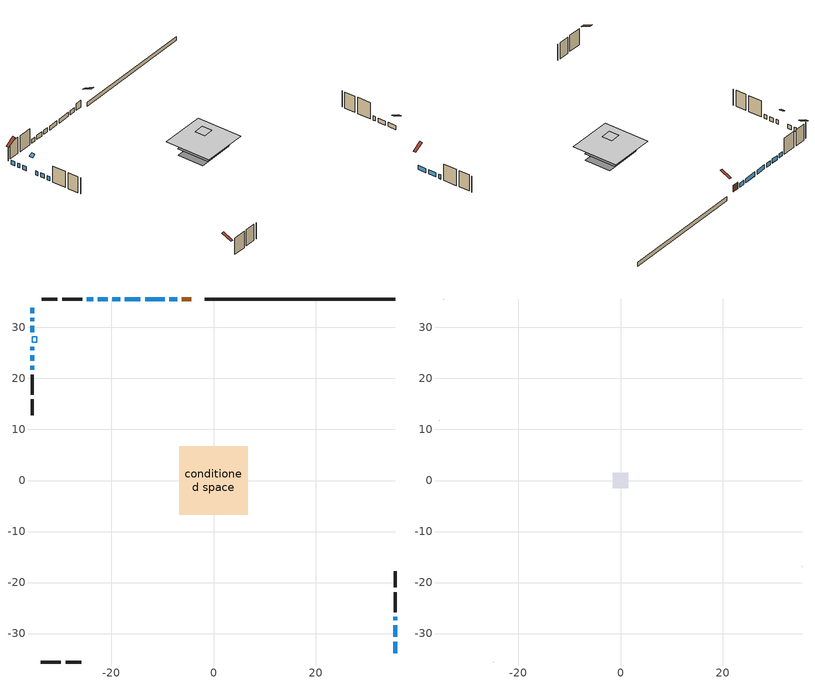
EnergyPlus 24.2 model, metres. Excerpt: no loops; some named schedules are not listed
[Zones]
conditioned space
 floor outside (Floor1 construction): -1.46,-1.46 -1.46,1.46 1.46,1.46 1.46,-1.46 z0.58
 floor adiabatic (Floor3 construction): -4.59,-4.59 -4.59,4.59 4.59,4.59 4.59,-4.59 z0.58
 floor adiabatic (AdiabaticFloorConstruction): -6.72,-6.72 -6.72,6.72 6.72,6.72 6.72,-6.72 z3.02
 floor foundation (Slab1 construction): -5.46,-3.87 -5.46,3.87 5.46,3.87 5.46,-3.87 z-0.61
 wall outside (AdiabaticWallConstruction 1): -4.37,35.57 -6.19,35.57 z0.58:2.61
 wall outside (AdiabaticWallConstruction): 35.57,-33.84 35.57,-31.56 / 35.57,-30.63 35.57,-28.34 / 35.57,-27.41 35.57,-26.73 / -7.12,35.57 -8.65,35.57 / -9.57,35.57 -13.38,35.57 / -14.31,35.57 -17.36,35.57 / -35.57,33.84 -35.57,32.78 / -35.57,31.85 -35.57,31.24 / -35.57,30.31 -35.57,29.09 / -18.29,35.57 -19.82,35.57 / -20.74,35.57 -22.65,35.57 / -23.58,35.57 -24.8,35.57 / -35.57,26.18 -35.57,25.49 / -35.57,24.56 -35.57,23.42 / -35.57,22.49 -35.57,21.68 z0.58:1.8
 wall outside (Wall1 construction): -25.73,35.57 -29.65,35.57 / -33.84,-35.57 -29.91,-35.57 / -35.57,20.75 -35.57,16.82 / 35.57,-25.8 35.57,-21.87 z0.58:5.46
 wall outside (Wall2 construction): -30.58,35.57 -33.7,35.57 / -28.99,-35.57 -25.87,-35.57 / -35.57,15.89 -35.57,12.78 / 35.57,-20.94 35.57,-17.83 z0.58:5.46
 wall foundation (FoundationWall1 construction): 35.57,35.57 -1.72,35.57 z-0.61:0.58
 window (WindowConstruction): 35.57,-33.84 35.57,-31.56 z0.58:1.8
 window (WindowConstruction 7): 35.57,-30.63 35.57,-28.34 z0.58:1.8
 window (WindowConstruction 8): 35.57,-27.41 35.57,-26.73 z0.58:1.8
 window (WindowConstruction 9): -7.12,35.57 -8.64,35.57 z0.58:1.8
 window (WindowConstruction 10): -9.57,35.57 -13.38,35.57 z0.58:1.8
 window (WindowConstruction 11): -14.31,35.57 -17.36,35.57 z0.58:1.8
 window (WindowConstruction 12): -35.57,33.84 -35.57,32.78 z0.58:1.8
 window (WindowConstruction 13): -35.57,31.85 -35.57,31.24 z0.58:1.8
 window (WindowConstruction 14): -35.57,30.31 -35.57,29.09 z0.58:1.8
 window (WindowConstruction 1): -18.29,35.57 -19.81,35.57 z0.58:1.8
 window (WindowConstruction 2): -20.74,35.57 -22.65,35.57 z0.58:1.8
 window (WindowConstruction 3): -23.58,35.57 -24.8,35.57 z0.58:1.8
 window (WindowConstruction 4): -35.57,26.18 -35.57,25.49 z0.58:1.8
 window (WindowConstruction 5): -35.57,24.56 -35.57,23.42 z0.58:1.8
 window (WindowConstruction 6): -35.57,22.49 -35.57,21.68 z0.58:1.8
 door (Door): -4.37,35.57 -6.19,35.57 z0.58:2.61
 ceiling adiabatic (AdiabaticFloorConstruction): 6.72,-6.72 6.72,6.72 -6.72,6.72 -6.72,-6.72 z3.02
 roof outside (AdiabaticRoofConstruction): -35.57,27.1,5.46 -34.62,27.1,5.93 -34.62,28.16,5.93 -35.57,28.16,5.46
 skylight (SkylightConstruction): -35.57,27.11,5.46 -34.62,27.11,5.93 -34.62,28.16,5.93 -35.57,28.16,5.46
attic - vented
 floor to conditioned space (Floor2 construction Reversed): -1.49,-1.49 -1.49,1.49 1.49,1.49 1.49,-1.49 z5.46
 wall outside (Wall3 construction): -34.63,35.57 -34.64,35.57 / -24.94,-35.57 -24.93,-35.57 / -35.57,11.85 -35.57,11.84 / 35.57,-16.9 35.57,-16.89 z0.58:5.46
 roof outside (Roof1 construction): -3.44,35.57,5.46 -3.44,32.73,6.88 -2.65,32.73,6.88 -2.65,35.57,5.46; -34.77,-35.57,5.46 -34.77,-32.73,6.88 -35.57,-32.73,6.88 -35.57,-35.57,5.46; -35.57,34.77,5.46 -32.73,34.77,6.88 -32.73,35.57,6.88 -35.57,35.57,5.46; 35.57,-34.77,5.46 32.73,-34.77,6.88 32.73,-35.57,6.88 35.57,-35.57,5.46
[Building]
Building 1: Terrain=Suburbs
[Site:Location]
Vancouver Intl AP_BC: Latitude {deg}=49.19; Longitude {deg}=-123.18; Time Zone {hr}=-8; Elevation {m}=4; Keep Site Location Information=Yes
[Site:GroundTemperature:Shallow]
8.06451, 6.96315, 6.87495, 7.3976, 9.49575, 11.5841, 13.3946, 14.5416, 14.639, 13.7062, 11.9418, 9.91751
[Site:WaterMainsTemperature]
Calculation Method=Schedule; Temperature Schedule=mains temperature schedule
[Material] Roughness=Rough; Thermal Absorptance=0.9
Name | Thickness {m} | Conductivity {W/m-K} | Density {kg/m3} | Specific Heat {J/kg-K} | Solar Absorptance | Visible Absorptance
asphalt or fiberglass shingles | 0.00635 | 0.162714 | 1121.4 | 1465.45 | 0.4 | 0.4
asphalt or fiberglass shingles 1 | 0.00635 | 0.162714 | 1121.4 | 1465.45 | 0.7 | 0.7
ceiling loosefill ins | 0.338667 | 0.0480833 | 16.02 | 1046.75 | 0.7 | 0.7
ceiling stud and cavity | 0.1397 | 0.163581 | 65.682 | 1177.47 | 0.7 | 0.7
concrete 4.0 in. | 0.1016 | 1.803125 | 2242.8 | 837.4 | 0.7 | 0.7
concrete 8.0 in. | 0.2032 | 1.803125 | 2242.8 | 837.4 | 0.7 | 0.7
door material | 0.04445 | 0.0639163 | 512.64 | 1214.23 | 0.7 | 0.7
exterior vertical ins | 0.00108814 | 0.029427 | 32.04 | 1214.23 | 0.7 | 0.7
floor covering | 0.0127 | 0.0433444 | 54.468 | 1339.84 | 0.6 | 0.6
floor covering 1 | 0.0127 | 9.015625 | 54.468 | 1339.84 | 0.6 | 0.6
floor rigid ins | 0.103632 | 0.029427 | 32.04 | 1214.23 | 0.7 | 0.7
floor rigid ins 1; roof rigid ins; wall rigid ins 1 | 0.512978 | 0.029427 | 32.04 | 1214.23 | 0.7 | 0.7
floor stud and cavity | 0.1397 | 0.133296 | 92.3553 | 1139.71 | 0.7 | 0.7
floor stud and cavity 1 | 0.0889 | 0.317133 | 50.32683 | 1063.81 | 0.7 | 0.7
floor stud and cavity 2 | 0.1397 | 1.75129 | 37.0049 | 1207.88 | 0.7 | 0.7
furniture material conditioned space 1 | 0.1524 | 0.115458 | 640.8 | 1214.23 | 0.6 | 0.6
gypsum board | 0.0127 | 0.160291 | 801 | 837.4 | 0.6 | 0.6
osb sheathing 0.5 in. | 0.0127 | 0.115458 | 512.64 | 1214.23 | 0.7 | 0.7
osb sheathing 0.75 in. | 0.01905 | 0.115458 | 512.64 | 1214.23 | 0.7 | 0.7
roof stud and cavity | 0.18415 | 1.78687 | 37.0049 | 1207.88 | 0.6 | 0.6
slab rigid ins | 0.0412942 | 0.029427 | 32.04 | 1214.23 | 0.7 | 0.7
wall rigid ins | 0.051816 | 0.029427 | 32.04 | 1214.23 | 0.7 | 0.7
wall stud and cavity | 0.1397 | 0.164946 | 139.0536 | 1170.24 | 0.7 | 0.7
wall stud and cavity 1 | 0.1397 | 0.165982 | 139.0536 | 1170.24 | 0.7 | 0.7
wall stud and cavity 2 | 0.0889 | 6.9971 | 50.32683 | 1063.81 | 0.6 | 0.6
wall stud and cavity 3 | 0.0889 | 0.380278 | 52.3479 | 1209.89 | 0.7 | 0.7
wall stud and cavity 4 | 0.0889 | 0.391764 | 83.0341 | 1211.67 | 0.7 | 0.7
wood siding | 0.0254 | 0.102417 | 544.68 | 1172.36 | 0.4 | 0.4
wood siding 1 | 0.00254 | 0.102417 | 544.68 | 1172.36 | 0.4 | 0.4
wood siding 2; wood siding 3 | 0.0254 | 0.102417 | 544.68 | 1172.36 | 0.7 | 0.7
[WindowMaterial:SimpleGlazingSystem]
Name | U-Factor {W/m2-K} | Solar Heat Gain Coefficient
SkylightMaterial | 2.5498 | 0.3466
WindowMaterial | 3.7259 | 0.69
WindowMaterial 1 | 1.351364 | 0.35
WindowMaterial 10 | 3.667988 | 0.7
WindowMaterial 2 | 3.50276 | 0.71
WindowMaterial 3 | 1.39225 | 0.37
WindowMaterial 4 | 3.93996 | 0.68
WindowMaterial 5 | 3.98709 | 0.67
WindowMaterial 6 | 4.0064 | 0.67
WindowMaterial 7 | 1.42915 | 0.38
WindowMaterial 8 | 3.72704 | 0.69
WindowMaterial 9 | 4.08135 | 0.67
[Construction]
AdiabaticFloorConstruction: floor stud and cavity 2, floor rigid ins 1, osb sheathing 0.75 in., floor covering
AdiabaticRoofConstruction: asphalt or fiberglass shingles 1, roof rigid ins, osb sheathing 0.75 in., roof stud and cavity
AdiabaticWallConstruction: wood siding 2, wall rigid ins 1, wall stud and cavity 3, gypsum board
AdiabaticWallConstruction 1: wood siding 3, wall rigid ins 1, wall stud and cavity 3, gypsum board
Door: door material
Floor1 construction: floor stud and cavity, floor rigid ins, osb sheathing 0.75 in., floor covering
Floor2 construction Reversed: gypsum board, ceiling stud and cavity, ceiling loosefill ins
Floor3 construction: floor stud and cavity 1, floor covering 1
FoundationWall1 construction: concrete 8.0 in.
furniture construction conditioned space 1: furniture material conditioned space 1
PartitionWallConstruction: gypsum board, wall stud and cavity 4, gypsum board
Roof1 construction: asphalt or fiberglass shingles
SkylightConstruction: SkylightMaterial
Slab1 construction: slab rigid ins, concrete 4.0 in.
Wall1 construction: wood siding, wall rigid ins, osb sheathing 0.5 in., wall stud and cavity, gypsum board
Wall2 construction: wood siding, wall rigid ins, osb sheathing 0.5 in., wall stud and cavity 1, gypsum board
Wall3 construction: wood siding 1, wall stud and cavity 2
WindowConstruction; WindowConstruction 5; WindowConstruction 7: WindowMaterial
WindowConstruction 1: WindowMaterial 1
WindowConstruction 10; WindowConstruction 2: WindowMaterial 2
WindowConstruction 11: WindowMaterial 7
WindowConstruction 12: WindowMaterial 8
WindowConstruction 13: WindowMaterial 9
WindowConstruction 14: WindowMaterial 10
WindowConstruction 3: WindowMaterial 3
WindowConstruction 4; WindowConstruction 8: WindowMaterial 4
WindowConstruction 6: WindowMaterial 5
WindowConstruction 9: WindowMaterial 6
[Zone] Multiplier=1; Part of Total Floor Area=Yes
Name | Volume {m3}
attic - vented | 2.35702
conditioned space | 495.2
[Space]
Name | Zone | Volume {m3}
attic - vented 1 | attic - vented | 2.35702
conditioned space 1 | conditioned space | 495.2
[ZoneInfiltration:EffectiveLeakageArea]
infil attic - vented 1: Zone or Space=attic - vented 1; Schedule=Always On Discrete; Effective Air Leakage Area {cm2}=367.662; Stack Coefficient=0.000437787; Wind Coefficient=1.41368e-05
[ZoneMixing]
whole house fan mix: Zone or Space=attic - vented; Schedule=Always On Continuous; Design Flow Rate Calculation Method=Flow/Zone; Design Flow Rate {m3/s}=0; Source Zone or Space=conditioned space
[SurfaceProperty:ExposedFoundationPerimeter]
Slab1: Exposed Perimeter Calculation Method=TotalExposedPerimeter; Total Exposed Perimeter {m}=37.286
[InternalMass] Zone or ZoneList=conditioned space; Space or SpaceList=conditioned space 1
Name | Construction | Surface Area {m2}
furniture mass conditioned space 1 | furniture construction conditioned space 1 | 143.108
partition wall mass | PartitionWallConstruction | 273.41
[Lights]
interior lighting: Zone or ZoneList or Space or SpaceList=conditioned space 1; Schedule=interior lighting schedule; Design Level Calculation Method=LightingLevel; Lighting Level {W}=343.2; Return Air Fraction=0; Fraction Radiant=0.6; Fraction Visible=0.2; Fraction Replaceable=1
[People]
occupants: Zone or ZoneList or Space or SpaceList=conditioned space 1; Number of People Schedule=occupants schedule; Number of People Calculation Method=People; Number of People=3; Fraction Radiant=0.314171; Sensible Heat Fraction=0.56303; Activity Level Schedule=occupants activity schedule; Carbon Dioxide Generation Rate {m3/s-W}=0; Enable ASHRAE 55 Comfort Warnings=No; Mean Radiant Temperature Calculation Type=EnclosureAveraged
[ElectricEquipment] Zone or ZoneList or Space or SpaceList=conditioned space 1; Design Level Calculation Method=EquipmentLevel
Name | Schedule | Design Level {W} | Fraction Latent | Fraction Radiant | Fraction Lost
clothes dryer | clothes dryer schedule | 140.772 | 0.015 | 0.081 | 0.85
clothes washer | clothes washer schedule | 32.1985 | 0.03 | 0.162 | 0.7
cooking range | cooking range schedule | 215.147 | 0.08 | 0.432 | 0.2
dishwasher | dishwasher schedule | 66.8632 | 0.3 | 0.18 | 0.4
fridge | fridge schedule | 72.9452 | 0 | 0.6 | 0
mech vent bath fan 0 | mech vent bath fan 0 schedule | 25.1 | 0 | 0 | 1
mech vent bath fan 1 | mech vent bath fan 1 schedule | 25.1 | 0 | 0 | 1
mech vent house fan | mech vent house fan schedule | 0 | 0 | 0 | 1
mech vent house fan cfis | mech vent house fan cfis schedule | 0 | 0 | 0 | 0
mech vent range fan 0 | mech vent range fan 0 schedule | 57 | 0 | 0 | 1
misc plug loads | misc plug loads schedule | 494.7 | 0.045 | 0.513 | 0.1
whole house fan | Always On Discrete | 0 | 0 | 0 | 1
[OtherEquipment] Zone or ZoneList or Space or SpaceList=conditioned space 1; Design Level Calculation Method=EquipmentLevel
Name | Fuel Type | Schedule | Design Level {W} | Fraction Latent | Fraction Radiant | Fraction Lost
clothes dryer 1 | Electricity | clothes dryer schedule | 0 | 0.015 | 0.081 | 0.85
cooking range 1 | Electricity | cooking range schedule | 0 | 0.08 | 0.432 | 0.2
general water use latent | None | general water use schedule | 62.594 | 1 | 0 | 0
general water use sensible | None | general water use schedule | -61.6891 | 0 | 0.6 | 0
mech vent house fan latent load | None | Always On Discrete | 0 | 1 | 0 | 0
mech vent house fan sensible load | None | Always On Discrete | 0 | 0 | 0 | 0
water heater energy adjustment1 | NaturalGas | Always On Discrete | 0.01 | 0 | 0 | 1
[ZoneInfiltration:DesignFlowRate] Zone or ZoneList or Space or SpaceList=conditioned space 1; Schedule=Always On Discrete; Design Flow Rate Calculation Method=Flow/Zone; Design Flow Rate {m3/s}=0
infil flow; natural vent flow; whole house fan flow
[Foundation:Kiva]
Foundation Kiva 1: Initial Indoor Air Temperature {C}=18; Wall Height Above Grade {m}=0.580004; Wall Depth Below Slab {m}=0.2032; Custom Block Material Name 1=exterior vertical ins; Custom Block Depth 1 {m}=1.19; Custom Block X Position 1 {m}=0.2032; Custom Block Z Position 1 {m}=0
[Foundation:Kiva:Settings]
Soil Conductivity {W/m-K}=0.849921; Soil Density {kg/m3}=1842.3; Soil Specific Heat {J/kg-K}=418.7; Ground Solar Absorptivity=0.9; Ground Thermal Absorptivity=0.9; Ground Surface Roughness {m}=0.03; Far-Field Width {m}=40; Deep-Ground Boundary Condition=ZeroFlux; Deep-Ground Depth {m}=40; Minimum Cell Dimension {m}=0.2; Maximum Cell Growth Coefficient=3; Simulation Timestep=Timestep
[Exterior:Lights]
exterior lighting: Schedule=exterior lighting schedule; Design Level {W}=75.6
[EnergyManagementSystem:GlobalVariable]
infil_program_Qfan
infil_program_Qinf
natural_vent_program_Qnv
natural_vent_program_Qwhf
[EnergyManagementSystem:Sensor]
Name | Output:Variable or Output:Meter Index Key | Output:Variable or Output:Meter
airflow_gain | infil flow | Infiltration Sensible Heat Gain Energy
airflow_gain_1 | natural vent flow | Infiltration Sensible Heat Gain Energy
airflow_gain_2 | whole house fan flow | Infiltration Sensible Heat Gain Energy
airflow_loss | infil flow | Infiltration Sensible Heat Loss Energy
airflow_loss_1 | natural vent flow | Infiltration Sensible Heat Loss Energy
airflow_loss_2 | whole house fan flow | Infiltration Sensible Heat Loss Energy
clg_load_cond |  | Cooling:EnergyTransfer:Zone:CONDITIONED SPACE
clg_sp_s; clg_sp_s_1 | cooling setpoint | Schedule Value
clothes_dryer_exhaust_0_sch_s | clothes dryer exhaust 0 schedule | Schedule Value
cool_season | cooling season schedule | Schedule Value
htg_load_cond |  | Heating:EnergyTransfer:Zone:CONDITIONED SPACE
htg_sp_s; htg_sp_s_1 | heating setpoint | Schedule Value
ig_ee_conv | clothes dryer | Electric Equipment Convective Heating Energy
ig_ee_conv_2 | cooking range | Electric Equipment Convective Heating Energy
ig_ee_conv_4 | fridge | Electric Equipment Convective Heating Energy
ig_ee_conv_5 | misc plug loads | Electric Equipment Convective Heating Energy
ig_ee_conv_6 | whole house fan | Electric Equipment Convective Heating Energy
ig_ee_rad | clothes dryer | Electric Equipment Radiant Heating Energy
ig_ee_rad_2 | cooking range | Electric Equipment Radiant Heating Energy
ig_ee_rad_4 | fridge | Electric Equipment Radiant Heating Energy
ig_ee_rad_5 | misc plug loads | Electric Equipment Radiant Heating Energy
ig_ee_rad_6 | whole house fan | Electric Equipment Radiant Heating Energy
ig_lgt_conv | interior lighting | Lights Convective Heating Energy
ig_lgt_rad | interior lighting | Lights Radiant Heating Energy
ig_lgt_vis | interior lighting | Lights Visible Radiation Heating Energy
ig_oe_conv | clothes dryer 1 | Other Equipment Convective Heating Energy
ig_oe_conv_1 | cooking range 1 | Other Equipment Convective Heating Energy
ig_oe_conv_2 | general water use latent | Other Equipment Convective Heating Energy
ig_oe_conv_3 | general water use sensible | Other Equipment Convective Heating Energy
ig_oe_conv_4 | water heater energy adjustment1 | Other Equipment Convective Heating Energy
ig_oe_rad | clothes dryer 1 | Other Equipment Radiant Heating Energy
ig_oe_rad_1 | cooking range 1 | Other Equipment Radiant Heating Energy
ig_oe_rad_2 | general water use latent | Other Equipment Radiant Heating Energy
ig_oe_rad_3 | general water use sensible | Other Equipment Radiant Heating Energy
ig_oe_rad_4 | water heater energy adjustment1 | Other Equipment Radiant Heating Energy
ig_ppl_conv | occupants | People Convective Heating Energy
ig_ppl_rad | occupants | People Radiant Heating Energy
im_conv | furniture mass conditioned space 1 | Surface Inside Face Convection Heat Gain Energy
im_conv_1 | partition wall mass | Surface Inside Face Convection Heat Gain Energy
im_ig | furniture mass conditioned space 1 | Surface Inside Face Internal Gains Radiation Heat Gain Energy
im_ig_1 | partition wall mass | Surface Inside Face Internal Gains Radiation Heat Gain Energy
im_lgt | furniture mass conditioned space 1 | Surface Inside Face Lights Radiation Heat Gain Energy
im_lgt_1 | partition wall mass | Surface Inside Face Lights Radiation Heat Gain Energy
im_sol | furniture mass conditioned space 1 | Surface Inside Face Solar Radiation Heat Gain Energy
im_sol_1 | partition wall mass | Surface Inside Face Solar Radiation Heat Gain Energy
im_surf | furniture mass conditioned space 1 | Surface Inside Face Net Surface Thermal Radiation Heat Gain Energy
im_surf_1 | partition wall mass | Surface Inside Face Net Surface Thermal Radiation Heat Gain Energy
mech_vent_bath_fan_0_sch_s | mech vent bath fan 0 schedule | Schedule Value
mech_vent_bath_fan_1_sch_s | mech vent bath fan 1 schedule | Schedule Value
mech_vent_range_fan_0_sch_s | mech vent range fan 0 schedule | Schedule Value
mv_conv | mech vent bath fan 0 | Electric Equipment Convective Heating Energy
mv_conv_1 | mech vent bath fan 1 | Electric Equipment Convective Heating Energy
mv_conv_2 | mech vent house fan | Electric Equipment Convective Heating Energy
mv_conv_3 | mech vent house fan cfis | Electric Equipment Convective Heating Energy
mv_conv_4 | mech vent range fan 0 | Electric Equipment Convective Heating Energy
mv_conv_5 | mech vent house fan latent load | Other Equipment Convective Heating Energy
mv_conv_6 | mech vent house fan sensible load | Other Equipment Convective Heating Energy
mv_rad | mech vent bath fan 0 | Electric Equipment Radiant Heating Energy
mv_rad_1 | mech vent bath fan 1 | Electric Equipment Radiant Heating Energy
mv_rad_2 | mech vent house fan | Electric Equipment Radiant Heating Energy
mv_rad_3 | mech vent house fan cfis | Electric Equipment Radiant Heating Energy
mv_rad_4 | mech vent range fan 0 | Electric Equipment Radiant Heating Energy
mv_rad_5 | mech vent house fan latent load | Other Equipment Radiant Heating Energy
mv_rad_6 | mech vent house fan sensible load | Other Equipment Radiant Heating Energy
natural_vent_s | natural vent schedule | Schedule Value
out_pb_s |  | Site Outdoor Air Barometric Pressure
out_wt_s |  | Site Outdoor Air Humidity Ratio
site_vw_s |  | Site Wind Speed
ss_back_out | Window1 | Surface Window Shortwave from Zone Back Out Window Heat Transfer Rate
ss_back_out_1 | Window10 | Surface Window Shortwave from Zone Back Out Window Heat Transfer Rate
ss_back_out_10 | Window3 | Surface Window Shortwave from Zone Back Out Window Heat Transfer Rate
ss_back_out_11 | Window5 | Surface Window Shortwave from Zone Back Out Window Heat Transfer Rate
ss_back_out_12 | Window6 | Surface Window Shortwave from Zone Back Out Window Heat Transfer Rate
ss_back_out_13 | Window7 | Surface Window Shortwave from Zone Back Out Window Heat Transfer Rate
ss_back_out_14 | Window8 | Surface Window Shortwave from Zone Back Out Window Heat Transfer Rate
ss_back_out_15 | Window9 | Surface Window Shortwave from Zone Back Out Window Heat Transfer Rate
ss_back_out_2 | Window11 | Surface Window Shortwave from Zone Back Out Window Heat Transfer Rate
ss_back_out_3 | Window13 | Surface Window Shortwave from Zone Back Out Window Heat Transfer Rate
ss_back_out_4 | Window15 | Surface Window Shortwave from Zone Back Out Window Heat Transfer Rate
ss_back_out_5 | Window17 | Surface Window Shortwave from Zone Back Out Window Heat Transfer Rate
ss_back_out_6 | Window18 | Surface Window Shortwave from Zone Back Out Window Heat Transfer Rate
ss_back_out_7 | Window19 | Surface Window Shortwave from Zone Back Out Window Heat Transfer Rate
ss_back_out_8 | Window20 | Surface Window Shortwave from Zone Back Out Window Heat Transfer Rate
ss_back_out_9 | Window21 | Surface Window Shortwave from Zone Back Out Window Heat Transfer Rate
ss_conv | Door1 | Surface Inside Face Convection Heat Gain Energy
ss_conv_1 | Window1 | Surface Inside Face Convection Heat Gain Energy
ss_conv_10 | Window21 | Surface Inside Face Convection Heat Gain Energy
ss_conv_11 | Window3 | Surface Inside Face Convection Heat Gain Energy
ss_conv_12 | Window5 | Surface Inside Face Convection Heat Gain Energy
ss_conv_13 | Window6 | Surface Inside Face Convection Heat Gain Energy
ss_conv_14 | Window7 | Surface Inside Face Convection Heat Gain Energy
ss_conv_15 | Window8 | Surface Inside Face Convection Heat Gain Energy
ss_conv_16 | Window9 | Surface Inside Face Convection Heat Gain Energy
ss_conv_2 | Window10 | Surface Inside Face Convection Heat Gain Energy
ss_conv_3 | Window11 | Surface Inside Face Convection Heat Gain Energy
ss_conv_4 | Window13 | Surface Inside Face Convection Heat Gain Energy
ss_conv_5 | Window15 | Surface Inside Face Convection Heat Gain Energy
ss_conv_6 | Window17 | Surface Inside Face Convection Heat Gain Energy
ss_conv_7 | Window18 | Surface Inside Face Convection Heat Gain Energy
ss_conv_8 | Window19 | Surface Inside Face Convection Heat Gain Energy
ss_conv_9 | Window20 | Surface Inside Face Convection Heat Gain Energy
ss_ig | Door1 | Surface Inside Face Internal Gains Radiation Heat Gain Energy
ss_ig_1 | Window1 | Surface Inside Face Internal Gains Radiation Heat Gain Energy
ss_ig_10 | Window21 | Surface Inside Face Internal Gains Radiation Heat Gain Energy
ss_ig_11 | Window3 | Surface Inside Face Internal Gains Radiation Heat Gain Energy
ss_ig_12 | Window5 | Surface Inside Face Internal Gains Radiation Heat Gain Energy
ss_ig_13 | Window6 | Surface Inside Face Internal Gains Radiation Heat Gain Energy
ss_ig_14 | Window7 | Surface Inside Face Internal Gains Radiation Heat Gain Energy
ss_ig_15 | Window8 | Surface Inside Face Internal Gains Radiation Heat Gain Energy
ss_ig_16 | Window9 | Surface Inside Face Internal Gains Radiation Heat Gain Energy
ss_ig_2 | Window10 | Surface Inside Face Internal Gains Radiation Heat Gain Energy
ss_ig_3 | Window11 | Surface Inside Face Internal Gains Radiation Heat Gain Energy
ss_ig_4 | Window13 | Surface Inside Face Internal Gains Radiation Heat Gain Energy
ss_ig_5 | Window15 | Surface Inside Face Internal Gains Radiation Heat Gain Energy
ss_ig_6 | Window17 | Surface Inside Face Internal Gains Radiation Heat Gain Energy
ss_ig_7 | Window18 | Surface Inside Face Internal Gains Radiation Heat Gain Energy
ss_ig_8 | Window19 | Surface Inside Face Internal Gains Radiation Heat Gain Energy
ss_ig_9 | Window20 | Surface Inside Face Internal Gains Radiation Heat Gain Energy
ss_lgt | Door1 | Surface Inside Face Lights Radiation Heat Gain Energy
ss_sol | Door1 | Surface Inside Face Solar Radiation Heat Gain Energy
ss_surf | Door1 | Surface Inside Face Net Surface Thermal Radiation Heat Gain Energy
ss_surf_1 | Window1 | Surface Inside Face Net Surface Thermal Radiation Heat Gain Energy
ss_surf_10 | Window21 | Surface Inside Face Net Surface Thermal Radiation Heat Gain Energy
ss_surf_11 | Window3 | Surface Inside Face Net Surface Thermal Radiation Heat Gain Energy
ss_surf_12 | Window5 | Surface Inside Face Net Surface Thermal Radiation Heat Gain Energy
ss_surf_13 | Window6 | Surface Inside Face Net Surface Thermal Radiation Heat Gain Energy
ss_surf_14 | Window7 | Surface Inside Face Net Surface Thermal Radiation Heat Gain Energy
ss_surf_15 | Window8 | Surface Inside Face Net Surface Thermal Radiation Heat Gain Energy
ss_surf_16 | Window9 | Surface Inside Face Net Surface Thermal Radiation Heat Gain Energy
ss_surf_2 | Window10 | Surface Inside Face Net Surface Thermal Radiation Heat Gain Energy
ss_surf_3 | Window11 | Surface Inside Face Net Surface Thermal Radiation Heat Gain Energy
ss_surf_4 | Window13 | Surface Inside Face Net Surface Thermal Radiation Heat Gain Energy
ss_surf_5 | Window15 | Surface Inside Face Net Surface Thermal Radiation Heat Gain Energy
ss_surf_6 | Window17 | Surface Inside Face Net Surface Thermal Radiation Heat Gain Energy
ss_surf_7 | Window18 | Surface Inside Face Net Surface Thermal Radiation Heat Gain Energy
ss_surf_8 | Window19 | Surface Inside Face Net Surface Thermal Radiation Heat Gain Energy
ss_surf_9 | Window20 | Surface Inside Face Net Surface Thermal Radiation Heat Gain Energy
ss_trans_in | Window1 | Surface Window Transmitted Solar Radiation Rate
ss_trans_in_1 | Window10 | Surface Window Transmitted Solar Radiation Rate
ss_trans_in_10 | Window3 | Surface Window Transmitted Solar Radiation Rate
ss_trans_in_11 | Window5 | Surface Window Transmitted Solar Radiation Rate
ss_trans_in_12 | Window6 | Surface Window Transmitted Solar Radiation Rate
ss_trans_in_13 | Window7 | Surface Window Transmitted Solar Radiation Rate
ss_trans_in_14 | Window8 | Surface Window Transmitted Solar Radiation Rate
ss_trans_in_15 | Window9 | Surface Window Transmitted Solar Radiation Rate
ss_trans_in_2 | Window11 | Surface Window Transmitted Solar Radiation Rate
